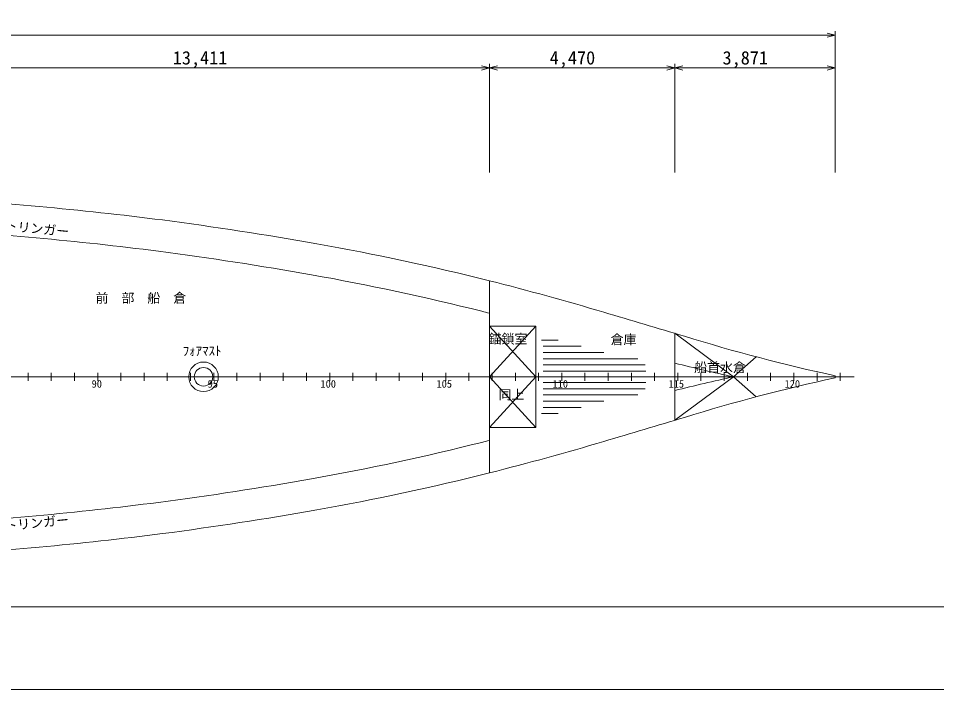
# Model space of a CAD drawing. Units: millimetres, scale not verified. Extents: x -51052 to 51048, y -29700 to 29700.
# Drawn here: x 10428 to 32588, y -29700 to -13501 of the extents above; entities that cross this region are included whole.
import ezdxf
from ezdxf.enums import TextEntityAlignment as Align

# ---------------------------------------------------------------- set-up
doc = ezdxf.new("R2010")
doc.units = ezdxf.units.MM
doc.header["$LTSCALE"] = 100
doc.linetypes.add('USER1', pattern=[50.8, 31.75, -6.35, 6.35, -6.35])
for name, color, linetype, lineweight in [('0-2_sunpou', 7, 'Continuous', 18), ('0-3_keijou', 7, 'Continuous', 18), ('0-4_frame', 7, 'Continuous', 18), ('0-5_text', 7, 'Continuous', 18), ('0-6_center', 7, 'USER1', 18), ('0-7_hachi', 7, 'Continuous', 18)]:
    doc.layers.add(name, color=color, linetype=linetype, lineweight=lineweight)
doc.styles.add('ＭＳ ゴシック', font='')
doc.styles.get('ＭＳ ゴシック').set_extended_font_data('MS Gothic')

msp = doc.modelspace()

# ---------------------------------------------------------------- linework, layer by layer
at = {"layer": '0-2_sunpou'}
for p, q in [((30138.5, -13906.3), (-38195.5, -13906.3)), ((30138.5, -13906.3), (29945.3, -13854.6)), ((30138.5, -13906.3), (29945.3, -13958.1)), ((30138.5, -17222.3), (30138.5, -13806.3)), ((21797.5, -17222.3), (21797.5, -14597.3)), ((21797.5, -17222.3), (21797.5, -14597.3)), ((26267.5, -17222.3), (26267.5, -14597.3)), ((26267.5, -17222.3), (26267.5, -14597.3)), ((30138.5, -17222.3), (30138.5, -14597.3)), ((8386.5, -14697.3), (21797.5, -14697.3)), ((21797.5, -14697.3), (21604.3, -14645.6)), ((21797.5, -14697.3), (21604.3, -14749.1)), ((21797.5, -14697.3), (21990.7, -14645.6)), ((21797.5, -14697.3), (26267.5, -14697.3)), ((21797.5, -14697.3), (21990.7, -14749.1)), ((26267.5, -14697.3), (26074.3, -14645.6)), ((26267.5, -14697.3), (26074.3, -14749.1)), ((26267.5, -14697.3), (26460.7, -14645.6)), ((26267.5, -14697.3), (30138.5, -14697.3)), ((26267.5, -14697.3), (26460.7, -14749.1)), ((30138.5, -14697.3), (29945.3, -14645.6)), ((30138.5, -14697.3), (29945.3, -14749.1)), ((-38922.4, -22151.3), (30595.9, -22151.3)), ((10661.5, -22051.3), (10661.5, -22251.3)), ((11221.5, -22051.3), (11221.5, -22251.3)), ((11781.5, -22051.3), (11781.5, -22251.3)), ((12341.5, -22051.3), (12341.5, -22251.3)), ((12901.5, -22051.3), (12901.5, -22251.3)), ((13461.5, -22051.3), (13461.5, -22251.3)), ((14021.5, -22051.3), (14021.5, -22251.3)), ((14581.5, -22051.3), (14581.5, -22251.3)), ((15141.5, -22051.3), (15141.5, -22251.3)), ((15701.5, -22051.3), (15701.5, -22251.3)), ((16261.5, -22051.3), (16261.5, -22251.3)), ((16821.5, -22051.3), (16821.5, -22251.3)), ((17381.5, -22051.3), (17381.5, -22251.3)), ((17941.5, -22051.3), (17941.5, -22251.3)), ((18501.5, -22051.3), (18501.5, -22251.3)), ((19061.5, -22051.3), (19061.5, -22251.3)), ((19621.5, -22051.3), (19621.5, -22251.3)), ((20181.5, -22051.3), (20181.5, -22251.3)), ((20741.5, -22051.3), (20741.5, -22251.3)), ((21301.5, -22051.3), (21301.5, -22251.3)), ((21861.5, -22051.3), (21861.5, -22251.3)), ((22421.5, -22051.3), (22421.5, -22251.3)), ((22981.5, -22051.3), (22981.5, -22251.3)), ((23541.5, -22051.3), (23541.5, -22251.3)), ((24101.5, -22051.3), (24101.5, -22251.3)), ((24661.5, -22051.3), (24661.5, -22251.3)), ((25221.5, -22051.3), (25221.5, -22251.3)), ((25781.5, -22051.3), (25781.5, -22251.3)), ((26341.5, -22051.3), (26341.5, -22251.3)), ((26901.5, -22051.3), (26901.5, -22251.3)), ((27461.5, -22051.3), (27461.5, -22251.3)), ((28021.5, -22051.3), (28021.5, -22251.3)), ((28581.5, -22051.3), (28581.5, -22251.3)), ((29141.5, -22051.3), (29141.5, -22251.3)), ((29701.5, -22051.3), (29701.5, -22251.3)), ((30261.5, -22051.3), (30261.5, -22251.3))]:
    msp.add_line(p, q, dxfattribs=at)
at = {"layer": '0-3_keijou'}
for p, q in [((21797.5, -19833.1), (21797.5, -22151.3)), ((21797.5, -20931.3), (22917.5, -20931.3)), ((22917.5, -20931.3), (22917.5, -22151.3)), ((26267.5, -21101.4), (26267.5, -23201.1)), ((21797.5, -24469.4), (21797.5, -22151.3)), ((22917.5, -23371.3), (22917.5, -22151.3)), ((30138.5, -22124.4), (30138.5, -22151.3)), ((30138.5, -22178.1), (30138.5, -22151.3)), ((21797.5, -23371.3), (22917.5, -23371.3))]:
    msp.add_line(p, q, dxfattribs=at)
for radius in [357.5, 222.5]:
    msp.add_circle((14895.9, -22151.3), radius, dxfattribs=at)
for centre, radius, start, end in [((3020.7, -104472.5), 86792, 82.79274, 86.75398), ((1923.6, -108614), 91040.2, 80.06303, 82.43472), ((3020.7, -104472.5), 86032, 82.79432, 86.75745), ((6920, -79005.9), 61014.3, 75.88696, 79.88669), ((1923.6, -108614), 90280.2, 80.06377, 82.43321), ((6920, -79005.9), 60254.3, 75.88775, 79.88558), ((3894.9, -90387.5), 72790.2, 73.50857, 75.76214), ((3894.9, -90387.5), 72030.2, 75.60869, 75.76148), ((1178222.2, 3845159.7), 4034225.4, 253.38321, 253.41205), ((38858.1, 18558.6), 41606.9, 252.72675, 257.90282), ((36340.2, 18220.1), 41288.5, 255.87978, 257.901), ((36340.2, -62522.6), 41288.5, 102.099, 104.12022), ((38858.1, -62861.1), 41606.9, 102.09718, 107.27325), ((1178222.2, -3889462.2), 4034225.4, 106.58795, 106.61679), ((3894.9, 46085), 72030.2, 284.23852, 284.39131), ((3894.9, 46085), 72790.2, 284.23786, 286.49143), ((6920, 34703.4), 60254.3, 280.11442, 284.11225), ((6920, 34703.4), 61014.3, 280.11331, 284.11304), ((1923.6, 64311.5), 90280.2, 277.56679, 279.93623), ((3020.7, 60170), 86032, 273.24255, 277.20568), ((1923.6, 64311.5), 91040.2, 277.56528, 279.93697), ((3020.7, 60170), 86792, 273.24602, 277.20726)]:
    msp.add_arc(centre, radius, start, end, dxfattribs=at)
at = {"layer": '0-4_frame'}
for points in [[(-51051.5, -29700.1), (51048.5, -29700.1), (51048.5, 29699.9), (-51051.5, 29699.9)], [(-49051.5, -27700.1), (49048.5, -27700.1), (49048.5, 27699.9), (-49051.5, 27699.9)]]:
    msp.add_lwpolyline(points, close=True, dxfattribs=at)
at = {"layer": '0-6_center'}
for p, q in [((21797.5, -20931.3), (22917.5, -22151.3)), ((21797.5, -22151.3), (22917.5, -20931.3)), ((21797.5, -23371.3), (22917.5, -22151.3)), ((21797.5, -22151.3), (22917.5, -23371.3))]:
    msp.add_line(p, q, dxfattribs=at)
for points in [[(26267.5, -21101.4), (27686, -22151.3), (28233.6, -21668.9)], [(26267.5, -23201.1), (27686, -22151.3), (28233.6, -22633.6)]]:
    msp.add_lwpolyline(points, dxfattribs=at)
at = {"layer": '0-7_hachi'}
for p, q in [((23455.2, -21263.8), (23052.5, -21263.8)), ((24006.1, -21413.8), (23094.2, -21413.8)), ((24554.5, -21563.8), (23094.2, -21563.8)), ((25381, -21713.8), (23094.2, -21713.8)), ((25554.4, -21863.8), (23094.2, -21863.8)), ((25567.2, -22013.8), (23094.2, -22013.8)), ((25567.2, -22288.7), (23094.2, -22288.7)), ((25554.4, -22438.7), (23094.2, -22438.7)), ((25381, -22588.7), (23094.2, -22588.7)), ((24554.5, -22738.7), (23094.2, -22738.7)), ((23455.2, -23038.7), (23052.5, -23038.7)), ((24006.1, -22888.7), (23094.2, -22888.7))]:
    msp.add_line(p, q, dxfattribs=at)

# ---------------------------------------------------------------- texts
at = {"layer": '0-2_sunpou', "style": 'ＭＳ ゴシック'}
for s, height, p in [('13,411', 322.6, (14154.5, -14710.9)), ('4,470', 322.6, (23251.3, -14710.9)), ('3,871', 322.6, (27421.8, -14710.9)), ('90', 183.3, (12196.1, -22467.7)), ('95', 183.3, (14996.1, -22467.7)), ('100', 183.3, (17718.6, -22467.7)), ('105', 183.3, (20518.6, -22467.7)), ('110', 183.3, (23318.6, -22467.7)), ('115', 183.3, (26118.6, -22467.7)), ('120', 183.3, (28918.6, -22467.7))]:
    msp.add_text(s, height=height, dxfattribs=at).set_placement(p, align=Align.BOTTOM_LEFT)
at = {"layer": '0-5_text', "style": 'ＭＳ ゴシック'}
for rotation, p in [(354.296, (8835.1, -18553.7)), (5.704, (8866, -26058.5))]:
    msp.add_text('サイドストリンガー', height=229.1, rotation=rotation, dxfattribs=at).set_placement(p, align=Align.BOTTOM_LEFT)
for s, p in [('前\u3000部\u3000船\u3000倉', (12290.2, -20432)), ('錨鎖室', (21774.4, -21419.8)), ('倉庫', (24720.2, -21435.3)), ('ﾌｫｱﾏｽﾄ', (14392.6, -21708)), ('船首水倉', (26735.5, -22106.3)), ('同上', (22015.4, -22764.5))]:
    msp.add_text(s, height=229.1, dxfattribs=at).set_placement(p, align=Align.BOTTOM_LEFT)

doc.saveas('drawing.dxf')
